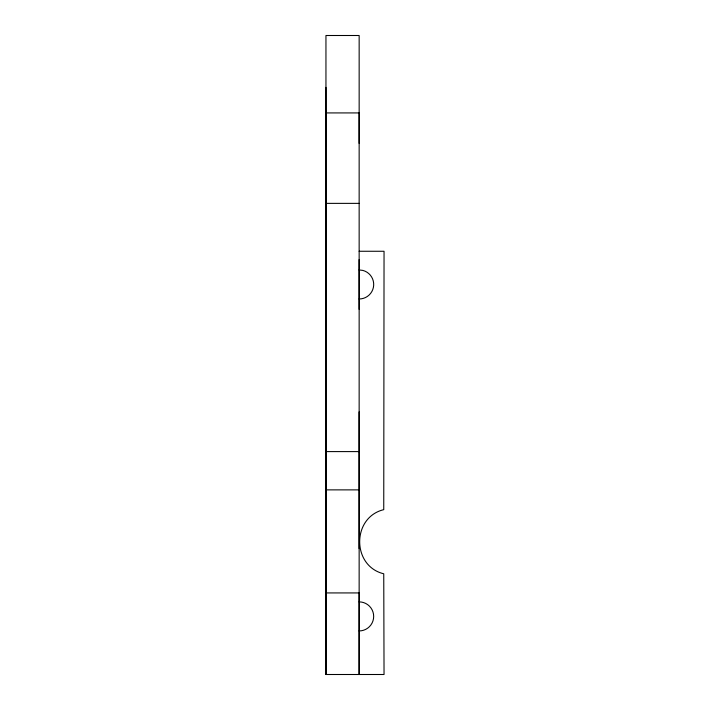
<?xml version="1.0" encoding="UTF-8"?>
<svg xmlns="http://www.w3.org/2000/svg" width="710" height="710" viewBox="0 0 710 710"><rect width="100%" height="100%" fill="white"/><g stroke="black" fill="none" stroke-linecap="round" stroke-linejoin="round"><path stroke-width="1.06" d="M325.952 87.357L325.952 674.5L384.039 674.5L383.746 573.786C351.672 566.056 351.672 517.386 383.746 509.656L384.048 251.269L359.145 251.26M325.979 111.035L325.988 641.308L325.996 634.864M326.121 411.906L325.952 674.5L325.988 591.51M359.118 411.906L359.136 548.599M326.13 199.004L325.979 309.356L326.094 171.909M325.952 217.375L326.147 203.371L359.145 203.371M359.154 143.385L359.154 35.5L325.952 35.5L325.952 112.925L359.154 112.925L359.145 674.5L359.154 592.93L325.952 592.93L326.121 502.094M326.121 451.595L359.136 451.595M326.13 489.873L359.136 489.882M359.145 269.942L362.908 270.43A14.519 14.519 0 0 1 359.145 298.981M326.032 282.482L326.13 300.863M325.952 112.925L326.067 146.535M359.145 259.567L359.154 309.356M359.145 601.885A14.519 14.519 0 0 1 373.673 616.413A14.519 14.519 0 0 1 359.145 630.933"/></g></svg>
